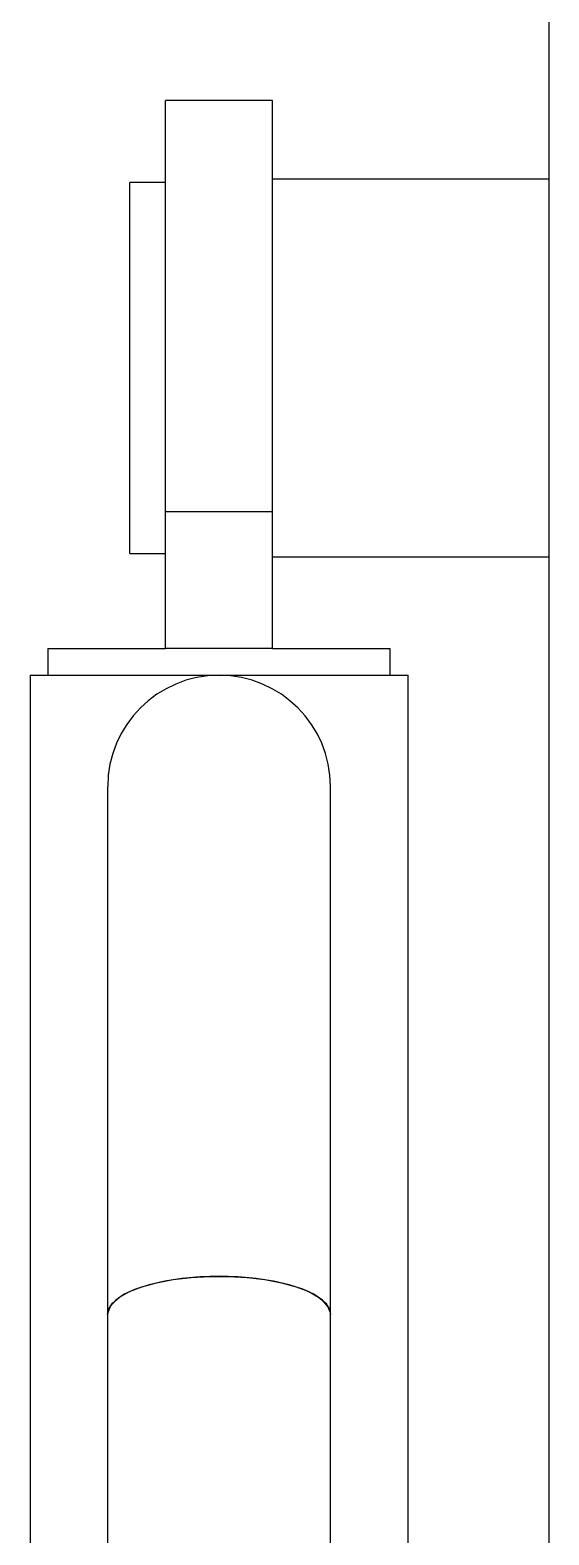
# Model space of a CAD drawing. Header units: millimetres. Extents: x 0.6 to 29.2, y 0.5 to 20.5.
# Drawn here: x 10.513 to 10.901, y 10.932 to 12.058 of the extents above; entities that cross this region are included whole.
import ezdxf

# ---------------------------------------------------------------- set-up
doc = ezdxf.new("R2010")
doc.units = ezdxf.units.MM

msp = doc.modelspace()

# ---------------------------------------------------------------- linework, layer by layer
for p, q in [((10.9013, 12.6673), (10.9013, 10.639)), ((10.6947, 12.0052), (10.6147, 12.0052)), ((10.6147, 11.6977), (10.6147, 12.0052)), ((10.6947, 11.6977), (10.6947, 12.0052)), ((10.9013, 11.9465), (10.6947, 11.9465)), ((10.6147, 11.9439), (10.588, 11.9439)), ((10.588, 11.6665), (10.588, 11.9439)), ((10.6947, 11.6977), (10.6147, 11.6977)), ((10.6147, 11.5953), (10.6147, 11.6977)), ((10.6947, 11.5953), (10.6947, 11.6977)), ((10.588, 11.6665), (10.6147, 11.6665)), ((10.6947, 11.6639), (10.9013, 11.6639)), ((10.5267, 11.5953), (10.5267, 11.5753)), ((10.5267, 11.5953), (10.6147, 11.5953)), ((10.6947, 11.5953), (10.6147, 11.5953)), ((10.6947, 11.5953), (10.7827, 11.5953)), ((10.7827, 11.5753), (10.7827, 11.5953)), ((10.5133, 11.5753), (10.5133, 10.502)), ((10.5133, 11.5753), (10.796, 11.5753)), ((10.796, 10.502), (10.796, 11.5753)), ((10.5713, 11.492), (10.5713, 11.0972)), ((10.738, 11.0972), (10.738, 11.492)), ((10.5713, 11.0972), (10.5713, 10.162)), ((10.738, 10.2747), (10.738, 11.0972))]:
    msp.add_line(p, q)
at = {"flags": 128}
for points in [[(10.6547, 11.1257), (10.6406, 11.1253), (10.6269, 11.1241), (10.614, 11.1221), (10.6023, 11.1194), (10.5921, 11.116), (10.5837, 11.1122), (10.5774, 11.1078), (10.5732, 11.1032), (10.5714, 11.0984), (10.5713, 11.0972)], [(10.5713, 11.0972), (10.572, 11.1008), (10.575, 11.1056), (10.5803, 11.1101), (10.5877, 11.1142), (10.597, 11.1178), (10.608, 11.1208), (10.6204, 11.1232), (10.6337, 11.1248), (10.6476, 11.1256), (10.6617, 11.1256), (10.6757, 11.1248), (10.689, 11.1232), (10.7013, 11.1208), (10.7123, 11.1178), (10.7217, 11.1142), (10.7291, 11.1101), (10.7344, 11.1056), (10.7373, 11.1008), (10.738, 11.0972)], [(10.738, 11.0972), (10.7379, 11.0984), (10.7361, 11.1032), (10.732, 11.1078), (10.7256, 11.1122), (10.7172, 11.116), (10.707, 11.1194), (10.6953, 11.1221), (10.6824, 11.1241), (10.6688, 11.1253), (10.6547, 11.1257)]]:
    msp.add_lwpolyline(points, dxfattribs=at)
for start, end in [(0, 180), (90, 180), (0, 90)]:
    msp.add_arc((10.6547, 11.492), 0.0833, start, end)

doc.saveas('drawing.dxf')
